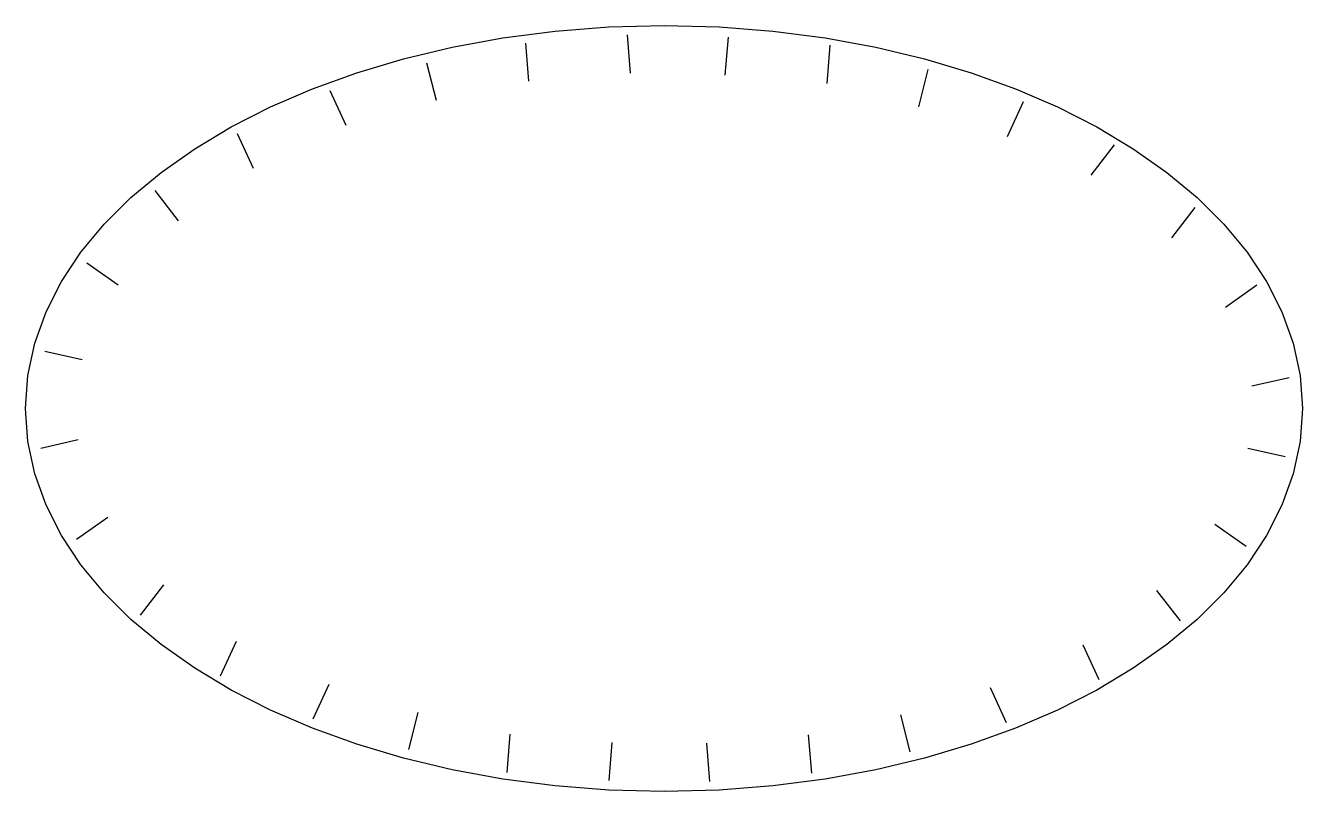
# Model space of a CAD drawing. Header units: millimetres. Extents: x 0 to 100, y 0 to 60.
import ezdxf

# ---------------------------------------------------------------- set-up
doc = ezdxf.new("R2010")
doc.units = ezdxf.units.MM
doc.layers.add('CUT', color=1, linetype='CONTINUOUS')
doc.layers.add('HALFCUT', color=6, linetype='CONTINUOUS')

msp = doc.modelspace()

# ---------------------------------------------------------------- linework, layer by layer
at = {"layer": 'CUT'}
for points in [[(0, 30), (0.184, 32.589), (0.724, 35.116), (1.607, 37.573), (2.816, 39.951), (4.338, 42.241), (6.157, 44.434), (8.258, 46.52), (10.625, 48.492), (13.245, 50.339), (16.102, 52.053), (19.18, 53.625), (22.466, 55.045), (25.944, 56.306), (29.598, 57.397), (33.415, 58.31), (37.378, 59.036), (41.474, 59.566), (45.686, 59.89), (50, 60)], [(50, 60), (54.314, 59.89), (58.526, 59.566), (62.622, 59.036), (66.585, 58.31), (70.402, 57.397), (74.056, 56.306), (77.534, 55.045), (80.82, 53.625), (83.898, 52.053), (86.755, 50.339), (89.375, 48.492), (91.742, 46.52), (93.843, 44.434), (95.662, 42.241), (97.184, 39.951), (98.393, 37.573), (99.276, 35.116), (99.816, 32.589), (100, 30)], [(50, 0), (45.686, 0.11), (41.474, 0.434), (37.378, 0.964), (33.415, 1.69), (29.598, 2.603), (25.944, 3.694), (22.466, 4.955), (19.18, 6.375), (16.102, 7.947), (13.245, 9.661), (10.625, 11.508), (8.258, 13.48), (6.157, 15.566), (4.338, 17.759), (2.816, 20.049), (1.607, 22.427), (0.724, 24.884), (0.184, 27.411), (0, 30)], [(100, 30), (99.816, 27.411), (99.276, 24.884), (98.393, 22.427), (97.184, 20.049), (95.662, 17.759), (93.843, 15.566), (91.742, 13.48), (89.375, 11.508), (86.755, 9.661), (83.898, 7.947), (80.82, 6.375), (77.534, 4.955), (74.056, 3.694), (70.402, 2.603), (66.585, 1.69), (62.622, 0.964), (58.526, 0.434), (54.314, 0.11), (50, 0)]]:
    msp.add_lwpolyline(points, dxfattribs=at)
at = {"layer": 'HALFCUT'}
for p, q in [((47.121, 59.266), (47.362, 56.276)), ((55.015, 59.094), (54.774, 56.104)), ((39.147, 58.623), (39.388, 55.633)), ((62.989, 58.451), (62.748, 55.461)), ((31.408, 57.071), (32.145, 54.162)), ((70.669, 56.545), (69.932, 53.637)), ((23.82, 54.915), (25.081, 52.193)), ((78.124, 54.014), (76.863, 51.292)), ((16.562, 51.551), (17.823, 48.829)), ((85.255, 50.658), (83.415, 48.288)), ((10.119, 47.065), (11.959, 44.696)), ((91.574, 45.751), (89.734, 43.382)), ((4.808, 41.402), (7.262, 39.676)), ((96.425, 39.65), (93.971, 37.924)), ((1.518, 34.491), (4.446, 33.835)), ((98.95, 32.4), (96.023, 31.745)), ((1.206, 26.903), (4.133, 27.559)), ((98.638, 26.206), (95.71, 26.862)), ((3.986, 19.766), (6.44, 21.492)), ((95.603, 19.182), (93.149, 20.908)), ((8.99, 13.811), (10.831, 16.18)), ((90.445, 13.373), (88.605, 15.742)), ((15.266, 9.05), (16.527, 11.772)), ((84.086, 8.75), (82.825, 11.471)), ((22.524, 5.686), (23.785, 8.407)), ((76.828, 5.385), (75.567, 8.107)), ((30.024, 3.28), (30.76, 6.188)), ((69.284, 3.105), (68.548, 6.013)), ((37.723, 1.491), (37.964, 4.482)), ((61.565, 1.434), (61.324, 4.424)), ((45.697, 0.849), (45.938, 3.839)), ((53.591, 0.791), (53.35, 3.781))]:
    msp.add_line(p, q, dxfattribs=at)

doc.saveas('drawing.dxf')
